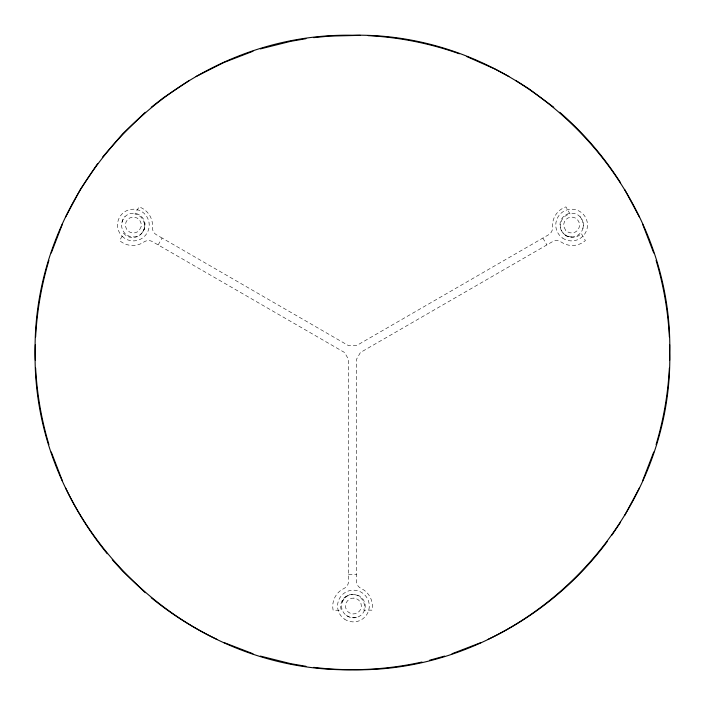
<?xml version="1.0" encoding="UTF-8"?>
<svg xmlns="http://www.w3.org/2000/svg" width="705" height="705" viewBox="0 0 705 705"><rect width="100%" height="100%" fill="white"/><g stroke="black" fill="none" stroke-linecap="round" stroke-linejoin="round"><path stroke-width="0.53" stroke-dasharray="3.52 2.64" d="M582.868 228.667C583.978 224.498 583.053 219.722 579.995 216.594A11.756 11.756 0 0 0 563.938 216.118A11.756 11.756 0 0 0 562.396 232.104C564.811 235.814 569.446 237.426 573.711 236.757M121.956 222.322L123.049 219.132L125.005 216.594A11.756 11.756 0 0 1 141.062 216.118A11.756 11.756 0 0 1 142.604 232.104L140.401 234.606A11.756 11.756 0 0 1 123.155 219.352L125.005 216.594M342.233 602.008C343.793 597.972 347.494 594.756 351.91 594.509A11.756 11.756 0 0 1 365.005 603.815A11.756 11.756 0 0 1 356.598 617.501C352.35 618.585 347.759 617.016 344.692 613.976M142.604 232.104L144.199 229.328L144.886 223.018M158.14 244.926L162.106 238.052L348.534 345.635L356.466 345.635L548.596 234.765A7.931 7.931 0 0 0 552.544 228.341L552.544 223.943A19.828 19.828 0 0 1 565.948 206.873L570.045 213.976A11.897 11.897 0 0 0 561.973 219.749L560.598 223.503A11.897 11.897 0 0 0 581.29 233.452L585.388 240.555A19.828 19.828 0 0 1 563.903 243.622L560.105 241.418A7.931 7.931 0 0 0 552.561 241.63L360.431 352.5L356.466 359.365L356.483 581.22A7.931 7.931 0 0 0 360.079 587.847L363.895 590.032A19.828 19.828 0 0 1 372.02 610.151L363.824 610.169A11.897 11.897 0 0 0 362.837 600.299L360.264 597.232A11.897 11.897 0 0 0 341.335 610.222L333.13 610.239A19.828 19.828 0 0 1 341.176 590.076L344.974 587.882A7.931 7.931 0 0 0 348.552 581.237L348.534 359.365L344.569 352.5L152.439 241.63A7.931 7.931 0 0 0 144.904 241.418L141.097 243.622A19.828 19.828 0 0 1 119.612 240.555L123.719 233.452A11.897 11.897 0 0 0 144.402 223.503L143.027 219.749A11.897 11.897 0 0 0 134.955 213.976L139.061 206.873A19.828 19.828 0 0 1 152.456 223.943L152.456 228.341A7.931 7.931 0 0 0 156.404 234.765L162.106 238.052M356.598 617.501L353.275 617.73A11.756 11.756 0 0 1 348.649 595.17M348.534 574.637L356.466 574.637M579.995 216.594L581.845 219.352A11.756 11.756 0 0 1 564.599 234.606M542.894 238.052L546.86 244.926M141.132 226.693L139.379 230.227A7.931 7.931 0 0 1 126.424 228.869A7.931 7.931 0 0 1 132.205 217.202A7.931 7.931 0 0 1 141.132 226.693M353.866 598.122L351.927 598.245A7.931 7.931 0 0 0 346.649 610.151A7.931 7.931 0 0 0 359.656 610.944A7.931 7.931 0 0 0 355.866 598.483L353.866 598.122M565.621 230.227L563.877 226.693A7.931 7.931 0 0 1 572.795 217.202A7.931 7.931 0 0 1 578.585 228.869A7.931 7.931 0 0 1 565.621 230.227M122.15 236.263A15.862 15.862 0 0 0 148.693 229.151A15.862 15.862 0 0 0 129.262 209.729A15.862 15.862 0 0 0 122.15 236.263M344.357 619.043A15.862 15.862 0 0 0 369.235 607.384A15.862 15.862 0 0 0 346.693 591.671A15.862 15.862 0 0 0 344.357 619.043M562.537 238.043A15.862 15.862 0 0 0 587.432 226.428A15.862 15.862 0 0 0 564.925 210.672A15.862 15.862 0 0 0 562.537 238.043"/><path stroke-width="1.06" d="M35.347 344.719C27.936 518.774 178.312 672.887 352.5 669.75C523.216 673.16 673.16 523.216 669.75 352.5C673.16 181.784 523.216 31.84 352.5 35.25C178.321 32.113 27.936 186.226 35.347 360.281M35.629 336.937C36.986 311.011 41.454 285.269 48.909 260.409M669.371 368.063C668.014 393.989 663.546 419.731 656.091 444.591M51.262 252.98L62.463 223.934M653.738 452.02L642.537 481.066M65.706 216.858L80.388 189.398L97.687 163.516M639.294 488.142L624.612 515.602M611.878 535.174L620.532 522.229M607.313 541.484C576.355 583.176 535.069 617.06 488.142 639.294M102.401 157.321L122.732 133.747L145.283 112.271M151.24 107.266L163.516 97.687L189.398 80.388M196.131 76.466L223.934 62.463L252.98 51.262M481.066 642.537L452.02 653.738M260.409 48.909L290.61 41.348L305.952 38.687M429.583 660.241L444.591 656.091M422.013 662.039C386.534 669.935 349.742 671.742 313.663 667.362M313.663 37.638L329.164 36.114L360.281 35.347M368.063 35.629C399.18 37.233 430.024 43.375 459.378 53.791M305.952 666.313L290.61 663.652L260.409 656.091M252.98 653.738L223.934 642.537M466.675 56.506L495.139 69.125L508.869 76.466M216.858 639.294C193.426 628.12 171.359 614.143 151.24 597.734M515.602 80.388L528.759 88.715L553.76 107.266M559.717 112.271C583.255 132.681 603.797 156.492 620.532 182.771M145.283 592.729L122.732 571.253L112.271 559.717M107.266 553.76C90.857 533.641 76.88 511.574 65.706 488.142M624.612 189.398L639.294 216.858M642.537 223.934L653.738 252.98M62.463 481.066L51.262 452.02M656.091 260.409C663.546 285.269 668.014 311.011 669.371 336.937M48.909 444.591C41.454 419.731 36.986 393.989 35.629 368.063M669.653 344.719L669.653 360.281"/></g></svg>
